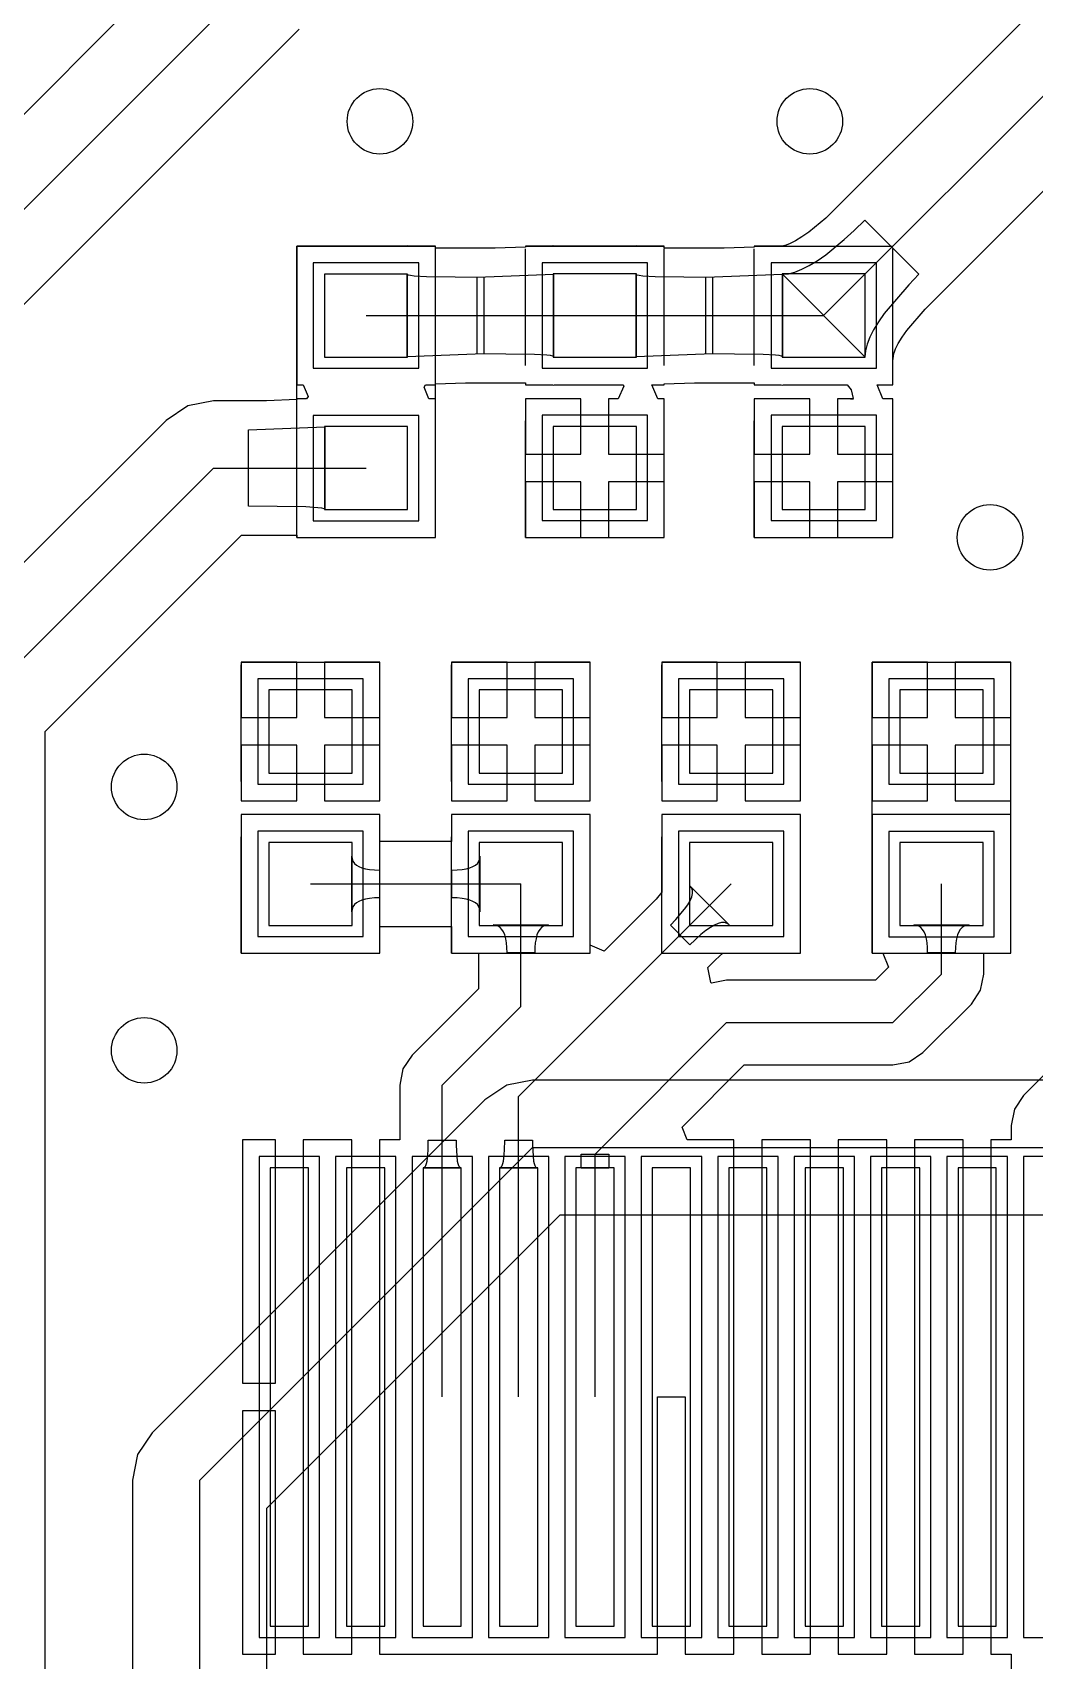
# Model space of a CAD drawing. Header units: millimetres. Extents: x 75.2 to 114.1, y 58.8 to 103.8.
# Drawn here: x 82.16 to 91.34, y 74.55 to 89.46 of the extents above; entities that cross this region are included whole.
import ezdxf

# ---------------------------------------------------------------- set-up
doc = ezdxf.new("R2010")
doc.units = ezdxf.units.MM
for name, color, linetype in [('BottomLayer', 5, 'Continuous'), ('MultiLayer', 9, 'Continuous'), ('TopLayer', 1, 'Continuous'), ('TopOverlay', 2, 'Continuous'), ('TopPaste', 8, 'Continuous'), ('TopSolder', 216, 'Continuous')]:
    doc.layers.add(name, color=color, linetype=linetype)

# ---------------------------------------------------------------- blocks, each defined once
blk = doc.blocks.new('SSH1106_B_2')
at = {"layer": 'TopLayer'}
for p, q in [((6.454, -2.096), (6.454, -6.296)), ((6.804, -2.096), (6.454, -2.096)), ((6.804, -6.296), (6.804, -2.096)), ((7.154, -2.096), (7.154, -6.296)), ((7.504, -2.096), (7.154, -2.096)), ((7.504, -6.296), (7.504, -2.096)), ((7.854, -2.096), (7.854, -6.296)), ((8.204, -2.096), (7.854, -2.096)), ((8.204, -6.296), (8.204, -2.096)), ((8.554, -2.096), (8.554, -6.296)), ((8.904, -2.096), (8.554, -2.096)), ((8.904, -6.296), (8.904, -2.096)), ((9.254, -2.096), (9.254, -6.296)), ((9.604, -2.096), (9.254, -2.096)), ((9.604, -6.296), (9.604, -2.096)), ((9.954, -2.096), (9.954, -6.296)), ((10.304, -2.096), (9.954, -2.096)), ((10.304, -6.296), (10.304, -2.096)), ((10.654, -2.096), (10.654, -6.296)), ((11.004, -2.096), (10.654, -2.096)), ((11.004, -6.296), (11.004, -2.096)), ((11.354, -2.096), (11.354, -6.296)), ((11.704, -2.096), (11.354, -2.096)), ((11.704, -6.296), (11.704, -2.096)), ((12.054, -2.096), (12.054, -6.296)), ((12.404, -2.096), (12.054, -2.096)), ((12.404, -6.296), (12.404, -2.096)), ((12.754, -2.096), (12.754, -6.296)), ((13.104, -2.096), (12.754, -2.096)), ((13.104, -6.296), (13.104, -2.096)), ((6.454, -6.296), (6.804, -6.296)), ((7.154, -6.296), (7.504, -6.296)), ((7.854, -6.296), (8.204, -6.296)), ((8.554, -6.296), (8.904, -6.296)), ((9.254, -6.296), (9.604, -6.296)), ((9.954, -6.296), (10.304, -6.296)), ((10.654, -6.296), (11.004, -6.296)), ((11.354, -6.296), (11.704, -6.296)), ((12.054, -6.296), (12.404, -6.296)), ((12.754, -6.296), (13.104, -6.296))]:
    blk.add_line(p, q, dxfattribs=at)
at = {"layer": 'TopPaste'}
for p, q in [((6.454, -2.096), (6.454, -6.296)), ((6.804, -2.096), (6.454, -2.096)), ((6.804, -6.296), (6.804, -2.096)), ((7.154, -2.096), (7.154, -6.296)), ((7.504, -2.096), (7.154, -2.096)), ((7.504, -6.296), (7.504, -2.096)), ((7.854, -2.096), (7.854, -6.296)), ((8.204, -2.096), (7.854, -2.096)), ((8.204, -6.296), (8.204, -2.096)), ((8.554, -2.096), (8.554, -6.296)), ((8.904, -2.096), (8.554, -2.096)), ((8.904, -6.296), (8.904, -2.096)), ((9.254, -2.096), (9.254, -6.296)), ((9.604, -2.096), (9.254, -2.096)), ((9.604, -6.296), (9.604, -2.096)), ((9.954, -2.096), (9.954, -6.296)), ((10.304, -2.096), (9.954, -2.096)), ((10.304, -6.296), (10.304, -2.096)), ((10.654, -2.096), (10.654, -6.296)), ((11.004, -2.096), (10.654, -2.096)), ((11.004, -6.296), (11.004, -2.096)), ((11.354, -2.096), (11.354, -6.296)), ((11.704, -2.096), (11.354, -2.096)), ((11.704, -6.296), (11.704, -2.096)), ((12.054, -2.096), (12.054, -6.296)), ((12.404, -2.096), (12.054, -2.096)), ((12.404, -6.296), (12.404, -2.096)), ((12.754, -2.096), (12.754, -6.296)), ((13.104, -2.096), (12.754, -2.096)), ((13.104, -6.296), (13.104, -2.096)), ((6.454, -6.296), (6.804, -6.296)), ((7.154, -6.296), (7.504, -6.296)), ((7.854, -6.296), (8.204, -6.296)), ((8.554, -6.296), (8.904, -6.296)), ((9.254, -6.296), (9.604, -6.296)), ((9.954, -6.296), (10.304, -6.296)), ((10.654, -6.296), (11.004, -6.296)), ((11.354, -6.296), (11.704, -6.296)), ((12.054, -6.296), (12.404, -6.296)), ((12.754, -6.296), (13.104, -6.296))]:
    blk.add_line(p, q, dxfattribs=at)
at = {"layer": 'TopSolder'}
for p, q in [((6.205, -1.994), (5.652, -1.994)), ((6.205, -6.398), (6.205, -1.994)), ((6.352, -1.994), (6.352, -6.398)), ((6.905, -1.994), (6.352, -1.994)), ((6.905, -6.398), (6.905, -1.994)), ((7.052, -1.994), (7.052, -6.398)), ((7.605, -1.994), (7.052, -1.994)), ((7.605, -6.398), (7.605, -1.994)), ((7.752, -1.994), (7.752, -6.398)), ((8.305, -1.994), (7.752, -1.994)), ((8.305, -6.398), (8.305, -1.994)), ((8.452, -1.994), (8.452, -6.398)), ((9.005, -1.994), (8.452, -1.994)), ((9.005, -6.398), (9.005, -1.994)), ((9.152, -1.994), (9.152, -6.398)), ((9.705, -1.994), (9.152, -1.994)), ((9.705, -6.398), (9.705, -1.994)), ((9.852, -1.994), (9.852, -6.398)), ((10.405, -1.994), (9.852, -1.994)), ((10.405, -6.398), (10.405, -1.994)), ((10.552, -1.994), (10.552, -6.398)), ((11.105, -1.994), (10.552, -1.994)), ((11.105, -6.398), (11.105, -1.994)), ((11.252, -1.994), (11.252, -6.398)), ((11.805, -1.994), (11.252, -1.994)), ((11.805, -6.398), (11.805, -1.994)), ((11.952, -1.994), (11.952, -6.398)), ((12.505, -1.994), (11.952, -1.994)), ((12.505, -6.398), (12.505, -1.994)), ((12.652, -1.994), (12.652, -6.398)), ((13.205, -1.994), (12.652, -1.994)), ((13.205, -6.398), (13.205, -1.994)), ((5.652, -6.398), (6.205, -6.398)), ((6.352, -6.398), (6.905, -6.398)), ((7.052, -6.398), (7.605, -6.398)), ((7.752, -6.398), (8.305, -6.398)), ((8.452, -6.398), (9.005, -6.398)), ((9.152, -6.398), (9.705, -6.398)), ((9.852, -6.398), (10.405, -6.398)), ((10.552, -6.398), (11.105, -6.398)), ((11.252, -6.398), (11.805, -6.398)), ((11.952, -6.398), (12.505, -6.398)), ((12.652, -6.398), (13.205, -6.398))]:
    blk.add_line(p, q, dxfattribs=at)
blk = doc.blocks.new('R0603_12')
at = {"layer": 'TopLayer'}
for p, q in [((-1.079, 0.381), (-1.079, -0.381)), ((-0.317, 0.381), (-1.079, 0.381)), ((-0.317, -0.381), (-0.317, 0.381)), ((0.317, 0.381), (0.317, -0.381)), ((1.079, 0.381), (0.317, 0.381)), ((1.079, -0.381), (1.079, 0.381)), ((-1.079, -0.381), (-0.317, -0.381)), ((0.317, -0.381), (1.079, -0.381))]:
    blk.add_line(p, q, dxfattribs=at)
at = {"layer": 'TopOverlay'}
for p, q in [((-1.333, -0.635), (-1.333, 0.635)), ((1.333, 0.635), (-1.333, 0.635)), ((1.333, -0.635), (1.333, 0.635)), ((1.333, -0.635), (-1.333, -0.635))]:
    blk.add_line(p, q, dxfattribs=at)
at = {"layer": 'TopPaste'}
for p, q in [((-1.079, 0.381), (-1.079, -0.381)), ((-0.317, 0.381), (-1.079, 0.381)), ((-0.317, -0.381), (-0.317, 0.381)), ((0.317, 0.381), (0.317, -0.381)), ((1.079, 0.381), (0.317, 0.381)), ((1.079, -0.381), (1.079, 0.381)), ((-1.079, -0.381), (-0.317, -0.381)), ((0.317, -0.381), (1.079, -0.381))]:
    blk.add_line(p, q, dxfattribs=at)
at = {"layer": 'TopSolder'}
for p, q in [((-1.181, 0.483), (-1.181, -0.483)), ((-0.216, 0.483), (-1.181, 0.483)), ((-0.216, -0.483), (-0.216, 0.483)), ((0.216, 0.483), (0.216, -0.483)), ((1.181, 0.483), (0.216, 0.483)), ((1.181, -0.483), (1.181, 0.483)), ((-1.181, -0.483), (-0.216, -0.483)), ((0.216, -0.483), (1.181, -0.483))]:
    blk.add_line(p, q, dxfattribs=at)
blk = doc.blocks.new('R0603_16')
at = {"layer": 'TopLayer'}
for p, q in [((-1.079, 0.381), (-1.079, -0.381)), ((-0.317, 0.381), (-1.079, 0.381)), ((-0.317, -0.381), (-0.317, 0.381)), ((0.317, 0.381), (0.317, -0.381)), ((1.079, 0.381), (0.317, 0.381)), ((1.079, -0.381), (1.079, 0.381)), ((-1.079, -0.381), (-0.317, -0.381)), ((0.317, -0.381), (1.079, -0.381))]:
    blk.add_line(p, q, dxfattribs=at)
at = {"layer": 'TopOverlay'}
for p, q in [((-1.333, -0.635), (-1.333, 0.635)), ((1.333, 0.635), (-1.333, 0.635)), ((1.333, -0.635), (1.333, 0.635)), ((1.333, -0.635), (-1.333, -0.635))]:
    blk.add_line(p, q, dxfattribs=at)
at = {"layer": 'TopPaste'}
for p, q in [((-1.079, 0.381), (-1.079, -0.381)), ((-0.317, 0.381), (-1.079, 0.381)), ((-0.317, -0.381), (-0.317, 0.381)), ((0.317, 0.381), (0.317, -0.381)), ((1.079, 0.381), (0.317, 0.381)), ((1.079, -0.381), (1.079, 0.381)), ((-1.079, -0.381), (-0.317, -0.381)), ((0.317, -0.381), (1.079, -0.381))]:
    blk.add_line(p, q, dxfattribs=at)
at = {"layer": 'TopSolder'}
for p, q in [((-1.181, 0.483), (-1.181, -0.483)), ((-0.216, 0.483), (-1.181, 0.483)), ((-0.216, -0.483), (-0.216, 0.483)), ((0.216, 0.483), (0.216, -0.483)), ((1.181, 0.483), (0.216, 0.483)), ((1.181, -0.483), (1.181, 0.483)), ((-1.181, -0.483), (-0.216, -0.483)), ((0.216, -0.483), (1.181, -0.483))]:
    blk.add_line(p, q, dxfattribs=at)
blk = doc.blocks.new('C0603_24')
at = {"layer": 'TopLayer'}
for p, q in [((-0.356, 0.559), (-0.356, -0.203)), ((0.406, 0.559), (-0.356, 0.559)), ((0.406, -0.203), (0.406, 0.559)), ((1.041, 0.559), (1.041, -0.203)), ((1.803, 0.559), (1.041, 0.559)), ((1.803, -0.203), (1.803, 0.559)), ((-0.356, -0.203), (0.406, -0.203)), ((1.041, -0.203), (1.803, -0.203))]:
    blk.add_line(p, q, dxfattribs=at)
at = {"layer": 'TopOverlay'}
for p, q in [((-0.61, 0.813), (-0.61, -0.457)), ((-0.61, 0.813), (0.457, 0.813)), ((0.965, 0.813), (2.032, 0.813)), ((2.057, 0.813), (2.057, -0.457)), ((-0.61, -0.457), (0.457, -0.457)), ((0.965, -0.457), (2.032, -0.457))]:
    blk.add_line(p, q, dxfattribs=at)
at = {"layer": 'TopPaste'}
for p, q in [((-0.356, 0.559), (-0.356, -0.203)), ((0.406, 0.559), (-0.356, 0.559)), ((0.406, -0.203), (0.406, 0.559)), ((1.041, 0.559), (1.041, -0.203)), ((1.803, 0.559), (1.041, 0.559)), ((1.803, -0.203), (1.803, 0.559)), ((-0.356, -0.203), (0.406, -0.203)), ((1.041, -0.203), (1.803, -0.203))]:
    blk.add_line(p, q, dxfattribs=at)
at = {"layer": 'TopSolder'}
for p, q in [((-0.457, 0.66), (-0.457, -0.305)), ((0.508, 0.66), (-0.457, 0.66)), ((0.508, -0.305), (0.508, 0.66)), ((0.94, 0.66), (0.94, -0.305)), ((1.905, 0.66), (0.94, 0.66)), ((1.905, -0.305), (1.905, 0.66)), ((-0.457, -0.305), (0.508, -0.305)), ((0.94, -0.305), (1.905, -0.305))]:
    blk.add_line(p, q, dxfattribs=at)
blk = doc.blocks.new('C0603_25')
at = {"layer": 'TopLayer'}
for p, q in [((-0.356, 0.559), (-0.356, -0.203)), ((0.406, 0.559), (-0.356, 0.559)), ((0.406, -0.203), (0.406, 0.559)), ((1.041, 0.559), (1.041, -0.203)), ((1.803, 0.559), (1.041, 0.559)), ((1.803, -0.203), (1.803, 0.559)), ((-0.356, -0.203), (0.406, -0.203)), ((1.041, -0.203), (1.803, -0.203))]:
    blk.add_line(p, q, dxfattribs=at)
at = {"layer": 'TopOverlay'}
for p, q in [((-0.61, 0.813), (-0.61, -0.457)), ((-0.61, 0.813), (0.457, 0.813)), ((0.965, 0.813), (2.032, 0.813)), ((2.057, 0.813), (2.057, -0.457)), ((-0.61, -0.457), (0.457, -0.457)), ((0.965, -0.457), (2.032, -0.457))]:
    blk.add_line(p, q, dxfattribs=at)
at = {"layer": 'TopPaste'}
for p, q in [((-0.356, 0.559), (-0.356, -0.203)), ((0.406, 0.559), (-0.356, 0.559)), ((0.406, -0.203), (0.406, 0.559)), ((1.041, 0.559), (1.041, -0.203)), ((1.803, 0.559), (1.041, 0.559)), ((1.803, -0.203), (1.803, 0.559)), ((-0.356, -0.203), (0.406, -0.203)), ((1.041, -0.203), (1.803, -0.203))]:
    blk.add_line(p, q, dxfattribs=at)
at = {"layer": 'TopSolder'}
for p, q in [((-0.457, 0.66), (-0.457, -0.305)), ((0.508, 0.66), (-0.457, 0.66)), ((0.508, -0.305), (0.508, 0.66)), ((0.94, 0.66), (0.94, -0.305)), ((1.905, 0.66), (0.94, 0.66)), ((1.905, -0.305), (1.905, 0.66)), ((-0.457, -0.305), (0.508, -0.305)), ((0.94, -0.305), (1.905, -0.305))]:
    blk.add_line(p, q, dxfattribs=at)
blk = doc.blocks.new('C0603_26')
at = {"layer": 'TopLayer'}
for p, q in [((-0.356, 0.559), (-0.356, -0.203)), ((0.406, 0.559), (-0.356, 0.559)), ((0.406, -0.203), (0.406, 0.559)), ((1.041, 0.559), (1.041, -0.203)), ((1.803, 0.559), (1.041, 0.559)), ((1.803, -0.203), (1.803, 0.559)), ((-0.356, -0.203), (0.406, -0.203)), ((1.041, -0.203), (1.803, -0.203))]:
    blk.add_line(p, q, dxfattribs=at)
at = {"layer": 'TopOverlay'}
for p, q in [((-0.61, 0.813), (-0.61, -0.457)), ((-0.61, 0.813), (0.457, 0.813)), ((0.965, 0.813), (2.032, 0.813)), ((2.057, 0.813), (2.057, -0.457)), ((-0.61, -0.457), (0.457, -0.457)), ((0.965, -0.457), (2.032, -0.457))]:
    blk.add_line(p, q, dxfattribs=at)
at = {"layer": 'TopPaste'}
for p, q in [((-0.356, 0.559), (-0.356, -0.203)), ((0.406, 0.559), (-0.356, 0.559)), ((0.406, -0.203), (0.406, 0.559)), ((1.041, 0.559), (1.041, -0.203)), ((1.803, 0.559), (1.041, 0.559)), ((1.803, -0.203), (1.803, 0.559)), ((-0.356, -0.203), (0.406, -0.203)), ((1.041, -0.203), (1.803, -0.203))]:
    blk.add_line(p, q, dxfattribs=at)
at = {"layer": 'TopSolder'}
for p, q in [((-0.457, 0.66), (-0.457, -0.305)), ((0.508, 0.66), (-0.457, 0.66)), ((0.508, -0.305), (0.508, 0.66)), ((0.94, 0.66), (0.94, -0.305)), ((1.905, 0.66), (0.94, 0.66)), ((1.905, -0.305), (1.905, 0.66)), ((-0.457, -0.305), (0.508, -0.305)), ((0.94, -0.305), (1.905, -0.305))]:
    blk.add_line(p, q, dxfattribs=at)
blk = doc.blocks.new('C0603_31')
at = {"layer": 'TopLayer'}
for p, q in [((-0.356, 0.559), (-0.356, -0.203)), ((0.406, 0.559), (-0.356, 0.559)), ((0.406, -0.203), (0.406, 0.559)), ((1.041, 0.559), (1.041, -0.203)), ((1.803, 0.559), (1.041, 0.559)), ((1.803, -0.203), (1.803, 0.559)), ((-0.356, -0.203), (0.406, -0.203)), ((1.041, -0.203), (1.803, -0.203))]:
    blk.add_line(p, q, dxfattribs=at)
at = {"layer": 'TopOverlay'}
for p, q in [((-0.61, 0.813), (-0.61, -0.457)), ((-0.61, 0.813), (0.457, 0.813)), ((0.965, 0.813), (2.032, 0.813)), ((2.057, 0.813), (2.057, -0.457)), ((-0.61, -0.457), (0.457, -0.457)), ((0.965, -0.457), (2.032, -0.457))]:
    blk.add_line(p, q, dxfattribs=at)
at = {"layer": 'TopPaste'}
for p, q in [((-0.356, 0.559), (-0.356, -0.203)), ((0.406, 0.559), (-0.356, 0.559)), ((0.406, -0.203), (0.406, 0.559)), ((1.041, 0.559), (1.041, -0.203)), ((1.803, 0.559), (1.041, 0.559)), ((1.803, -0.203), (1.803, 0.559)), ((-0.356, -0.203), (0.406, -0.203)), ((1.041, -0.203), (1.803, -0.203))]:
    blk.add_line(p, q, dxfattribs=at)
at = {"layer": 'TopSolder'}
for p, q in [((-0.457, 0.66), (-0.457, -0.305)), ((0.508, 0.66), (-0.457, 0.66)), ((0.508, -0.305), (0.508, 0.66)), ((0.94, 0.66), (0.94, -0.305)), ((1.905, 0.66), (0.94, 0.66)), ((1.905, -0.305), (1.905, 0.66)), ((-0.457, -0.305), (0.508, -0.305)), ((0.94, -0.305), (1.905, -0.305))]:
    blk.add_line(p, q, dxfattribs=at)
blk = doc.blocks.new('C0603_32')
at = {"layer": 'TopLayer'}
for p, q in [((-0.356, 0.559), (-0.356, -0.203)), ((0.406, 0.559), (-0.356, 0.559)), ((0.406, -0.203), (0.406, 0.559)), ((1.041, 0.559), (1.041, -0.203)), ((1.803, 0.559), (1.041, 0.559)), ((1.803, -0.203), (1.803, 0.559)), ((-0.356, -0.203), (0.406, -0.203)), ((1.041, -0.203), (1.803, -0.203))]:
    blk.add_line(p, q, dxfattribs=at)
at = {"layer": 'TopOverlay'}
for p, q in [((-0.61, 0.813), (-0.61, -0.457)), ((-0.61, 0.813), (0.457, 0.813)), ((0.965, 0.813), (2.032, 0.813)), ((2.057, 0.813), (2.057, -0.457)), ((-0.61, -0.457), (0.457, -0.457)), ((0.965, -0.457), (2.032, -0.457))]:
    blk.add_line(p, q, dxfattribs=at)
at = {"layer": 'TopPaste'}
for p, q in [((-0.356, 0.559), (-0.356, -0.203)), ((0.406, 0.559), (-0.356, 0.559)), ((0.406, -0.203), (0.406, 0.559)), ((1.041, 0.559), (1.041, -0.203)), ((1.803, 0.559), (1.041, 0.559)), ((1.803, -0.203), (1.803, 0.559)), ((-0.356, -0.203), (0.406, -0.203)), ((1.041, -0.203), (1.803, -0.203))]:
    blk.add_line(p, q, dxfattribs=at)
at = {"layer": 'TopSolder'}
for p, q in [((-0.457, 0.66), (-0.457, -0.305)), ((0.508, 0.66), (-0.457, 0.66)), ((0.508, -0.305), (0.508, 0.66)), ((0.94, 0.66), (0.94, -0.305)), ((1.905, 0.66), (0.94, 0.66)), ((1.905, -0.305), (1.905, 0.66)), ((-0.457, -0.305), (0.508, -0.305)), ((0.94, -0.305), (1.905, -0.305))]:
    blk.add_line(p, q, dxfattribs=at)

msp = doc.modelspace()

# ---------------------------------------------------------------- linework, layer by layer
at = {"layer": 'BottomLayer'}
for p, q in [((86.505, 79.817), (86.306, 79.683)), ((86.741, 79.864), (86.505, 79.817)), ((95.376, 79.864), (86.741, 79.864)), ((86.306, 79.683), (83.258, 76.635)), ((83.693, 76.2), (86.741, 79.248)), ((86.741, 79.248), (95.631, 79.248)), ((84.309, 75.945), (86.996, 78.632)), ((86.996, 78.632), (95.631, 78.632)), ((83.258, 76.635), (83.124, 76.436)), ((83.124, 76.436), (83.077, 76.2)), ((83.077, 76.2), (83.077, 68.58)), ((83.693, 68.58), (83.693, 76.2)), ((84.309, 68.835), (84.309, 75.945))]:
    msp.add_line(p, q, dxfattribs=at)
for centre in [(85.344, 88.646), (89.281, 88.646), (90.932, 84.836), (83.185, 82.55), (83.185, 80.137)]:
    msp.add_circle(centre, 0.3, dxfattribs=at)
at = {"layer": 'MultiLayer'}
for centre in [(85.344, 88.646), (89.281, 88.646), (90.932, 84.836), (83.185, 82.55), (83.185, 80.137)]:
    msp.add_circle(centre, 0.3, dxfattribs=at)
at = {"layer": 'TopLayer'}
for p, q in [((80.749, 86.508), (84.665, 90.424)), ((83.732, 90.362), (80.805, 87.434)), ((89.408, 86.868), (92.262, 89.722)), ((91.336, 89.667), (89.427, 87.758)), ((82.048, 86.936), (84.603, 89.491)), ((90.337, 86.926), (92.697, 89.287)), ((89.427, 87.758), (89.271, 87.631)), ((89.689, 87.647), (89.786, 87.741)), ((89.786, 87.741), (90.281, 87.246)), ((89.102, 87.527), (89.065, 87.513)), ((89.15, 87.552), (89.102, 87.527)), ((89.208, 87.587), (89.15, 87.552)), ((89.271, 87.631), (89.208, 87.587)), ((89.427, 87.424), (89.597, 87.563)), ((89.597, 87.563), (89.689, 87.647)), ((85.585, 87.503), (84.582, 87.503)), ((84.582, 87.503), (84.582, 86.233)), ((85.595, 87.505), (85.585, 87.503)), ((85.605, 87.503), (85.595, 87.505)), ((85.852, 87.503), (85.605, 87.503)), ((85.852, 87.484), (85.852, 87.503)), ((86.401, 87.484), (85.852, 87.484)), ((86.677, 87.495), (86.401, 87.484)), ((86.881, 87.503), (86.677, 87.503)), ((86.677, 87.503), (86.677, 87.495)), ((86.924, 87.505), (86.881, 87.503)), ((86.929, 87.504), (86.924, 87.505)), ((86.935, 87.505), (86.929, 87.504)), ((86.944, 87.503), (86.935, 87.505)), ((87.681, 87.503), (86.944, 87.503)), ((87.69, 87.505), (87.681, 87.503)), ((87.7, 87.503), (87.69, 87.505)), ((87.947, 87.503), (87.7, 87.503)), ((87.947, 87.484), (87.947, 87.503)), ((88.497, 87.484), (87.947, 87.484)), ((88.773, 87.495), (88.497, 87.484)), ((88.977, 87.503), (88.773, 87.503)), ((88.773, 87.503), (88.773, 87.495)), ((89.013, 87.504), (88.977, 87.503)), ((89.041, 87.507), (89.013, 87.504)), ((89.065, 87.513), (89.041, 87.507)), ((89.349, 87.37), (89.427, 87.424)), ((85.595, 86.49), (85.595, 87.246)), ((85.595, 87.246), (85.602, 87.241)), ((85.602, 87.241), (85.623, 87.236)), ((85.623, 87.236), (85.658, 87.232)), ((85.658, 87.232), (85.77, 87.225)), ((86.235, 87.218), (86.935, 87.246)), ((86.935, 87.246), (86.935, 86.49)), ((87.69, 86.49), (87.69, 87.246)), ((87.69, 87.246), (87.697, 87.241)), ((87.697, 87.241), (87.718, 87.236)), ((87.718, 87.236), (87.753, 87.232)), ((87.753, 87.232), (87.865, 87.225)), ((88.33, 87.218), (89.03, 87.246)), ((89.03, 87.246), (89.085, 87.251)), ((89.03, 87.246), (89.03, 86.49)), ((89.786, 86.49), (89.03, 87.246)), ((89.085, 87.251), (89.144, 87.266)), ((89.144, 87.266), (89.208, 87.291)), ((89.208, 87.291), (89.276, 87.325)), ((89.276, 87.325), (89.349, 87.37)), ((90.281, 87.246), (90.187, 87.149)), ((85.77, 87.225), (86.295, 87.218)), ((86.235, 86.518), (86.235, 87.218)), ((86.295, 87.218), (86.295, 86.518)), ((87.865, 87.225), (88.39, 87.218)), ((88.33, 86.518), (88.33, 87.218)), ((88.39, 87.218), (88.39, 86.518)), ((90.187, 87.149), (89.964, 86.887)), ((85.217, 86.868), (89.408, 86.868)), ((89.408, 86.868), (89.408, 86.868)), ((89.91, 86.809), (89.865, 86.736)), ((89.964, 86.887), (89.91, 86.809)), ((90.169, 86.729), (90.337, 86.926)), ((89.831, 86.668), (89.806, 86.604)), ((89.865, 86.736), (89.831, 86.668)), ((90.092, 86.61), (90.127, 86.668)), ((90.127, 86.668), (90.169, 86.729)), ((86.295, 86.518), (85.595, 86.49)), ((86.76, 86.511), (86.235, 86.518)), ((86.872, 86.504), (86.76, 86.511)), ((86.907, 86.5), (86.872, 86.504)), ((86.928, 86.495), (86.907, 86.5)), ((86.935, 86.49), (86.928, 86.495)), ((88.39, 86.518), (87.69, 86.49)), ((88.855, 86.511), (88.33, 86.518)), ((88.967, 86.504), (88.855, 86.511)), ((89.002, 86.5), (88.967, 86.504)), ((89.023, 86.495), (89.002, 86.5)), ((89.03, 86.49), (89.023, 86.495)), ((89.791, 86.545), (89.786, 86.49)), ((89.806, 86.604), (89.791, 86.545)), ((90.044, 86.467), (90.047, 86.501)), ((90.047, 86.501), (90.053, 86.525)), ((90.053, 86.525), (90.067, 86.562)), ((90.067, 86.562), (90.092, 86.61)), ((90.043, 86.464), (90.044, 86.467)), ((90.043, 86.233), (90.043, 86.464)), ((84.582, 86.233), (84.641, 86.233)), ((84.641, 86.233), (84.686, 86.127)), ((85.748, 86.212), (85.762, 86.233)), ((85.793, 86.106), (85.748, 86.212)), ((85.762, 86.233), (85.852, 86.233)), ((85.852, 86.241), (86.128, 86.252)), ((85.852, 86.233), (85.852, 86.241)), ((86.128, 86.252), (86.677, 86.252)), ((86.677, 86.252), (86.677, 86.233)), ((86.677, 86.233), (86.925, 86.233)), ((86.925, 86.233), (86.935, 86.231)), ((86.935, 86.231), (86.944, 86.233)), ((86.944, 86.233), (87.568, 86.233)), ((87.578, 86.222), (87.525, 86.106)), ((87.568, 86.233), (87.578, 86.222)), ((87.888, 86.106), (87.835, 86.233)), ((87.835, 86.233), (87.947, 86.233)), ((87.947, 86.241), (88.224, 86.252)), ((87.947, 86.233), (87.947, 86.241)), ((88.224, 86.252), (88.773, 86.252)), ((88.773, 86.252), (88.773, 86.233)), ((88.773, 86.233), (89.02, 86.233)), ((89.02, 86.233), (89.03, 86.231)), ((89.03, 86.231), (89.04, 86.233)), ((89.04, 86.233), (89.624, 86.233)), ((89.624, 86.233), (89.659, 86.186)), ((89.659, 86.186), (89.68, 86.108)), ((89.95, 86.106), (89.898, 86.233)), ((89.898, 86.233), (89.898, 86.233)), ((89.898, 86.233), (90.043, 86.233)), ((83.584, 86.04), (83.385, 85.906)), ((83.82, 86.087), (83.584, 86.04)), ((84.306, 86.087), (83.82, 86.087)), ((83.82, 86.087), (83.82, 86.087)), ((84.582, 86.098), (84.306, 86.087)), ((84.672, 86.106), (84.582, 86.106)), ((84.582, 86.106), (84.582, 86.098)), ((84.686, 86.127), (84.672, 86.106)), ((85.852, 86.106), (85.793, 86.106)), ((85.852, 84.836), (85.852, 86.106)), ((87.185, 86.106), (86.677, 86.106)), ((86.677, 86.106), (86.677, 85.598)), ((87.185, 85.598), (87.185, 86.106)), ((87.525, 86.106), (87.439, 86.106)), ((87.439, 86.106), (87.439, 85.598)), ((87.947, 86.106), (87.888, 86.106)), ((87.947, 85.598), (87.947, 86.106)), ((89.281, 86.106), (88.773, 86.106)), ((88.773, 86.106), (88.773, 85.598)), ((89.281, 85.598), (89.281, 86.106)), ((89.681, 86.106), (89.535, 86.106)), ((89.535, 86.106), (89.535, 85.598)), ((89.68, 86.108), (89.654, 86.106)), ((89.654, 86.106), (89.681, 86.106)), ((89.681, 86.106), (89.681, 86.106)), ((90.043, 86.106), (89.95, 86.106)), ((90.043, 85.598), (90.043, 86.106)), ((83.385, 85.906), (81.933, 84.455)), ((84.139, 85.821), (84.839, 85.849)), ((84.139, 85.121), (84.139, 85.821)), ((84.839, 85.849), (84.839, 85.093)), ((86.677, 85.598), (87.185, 85.598)), ((87.439, 85.598), (87.947, 85.598)), ((88.773, 85.598), (89.281, 85.598)), ((89.535, 85.598), (90.043, 85.598)), ((81.661, 83.312), (83.82, 85.471)), ((83.82, 85.471), (85.217, 85.471)), ((87.185, 85.344), (86.677, 85.344)), ((86.677, 85.344), (86.677, 84.836)), ((87.185, 84.836), (87.185, 85.344)), ((87.947, 85.344), (87.439, 85.344)), ((87.439, 85.344), (87.439, 84.836)), ((87.947, 84.836), (87.947, 85.344)), ((89.281, 85.344), (88.773, 85.344)), ((88.773, 85.344), (88.773, 84.836)), ((89.281, 84.836), (89.281, 85.344)), ((90.043, 85.344), (89.535, 85.344)), ((89.535, 85.344), (89.535, 84.836)), ((90.043, 84.836), (90.043, 85.344)), ((84.664, 85.114), (84.139, 85.121)), ((84.776, 85.107), (84.664, 85.114)), ((84.811, 85.103), (84.776, 85.107)), ((84.832, 85.098), (84.811, 85.103)), ((84.839, 85.093), (84.832, 85.098)), ((82.277, 83.057), (84.075, 84.855)), ((84.075, 84.855), (84.582, 84.855)), ((84.582, 84.855), (84.582, 84.836)), ((84.582, 84.836), (84.829, 84.836)), ((84.829, 84.836), (84.839, 84.834)), ((84.839, 84.834), (84.849, 84.836)), ((84.849, 84.836), (85.852, 84.836)), ((86.677, 84.836), (87.185, 84.836)), ((87.439, 84.836), (87.947, 84.836)), ((88.773, 84.836), (89.281, 84.836)), ((89.535, 84.836), (90.043, 84.836)), ((84.582, 83.693), (84.074, 83.693)), ((84.074, 83.693), (84.074, 83.185)), ((84.582, 83.185), (84.582, 83.693)), ((85.344, 83.693), (84.836, 83.693)), ((84.836, 83.693), (84.836, 83.185)), ((85.344, 83.185), (85.344, 83.693)), ((86.508, 83.693), (86, 83.693)), ((86, 83.693), (86, 83.185)), ((86.508, 83.185), (86.508, 83.693)), ((87.27, 83.693), (86.762, 83.693)), ((86.762, 83.693), (86.762, 83.185)), ((87.27, 83.185), (87.27, 83.693)), ((88.434, 83.693), (87.926, 83.693)), ((87.926, 83.693), (87.926, 83.185)), ((88.434, 83.185), (88.434, 83.693)), ((89.196, 83.693), (88.688, 83.693)), ((88.688, 83.693), (88.688, 83.185)), ((89.196, 83.185), (89.196, 83.693)), ((90.36, 83.693), (89.852, 83.693)), ((89.852, 83.693), (89.852, 83.185)), ((90.36, 83.185), (90.36, 83.693)), ((91.122, 83.693), (90.614, 83.693)), ((90.614, 83.693), (90.614, 83.185)), ((91.122, 83.185), (91.122, 83.693)), ((82.277, 72.263), (82.277, 83.057)), ((84.074, 83.185), (84.582, 83.185)), ((84.836, 83.185), (85.344, 83.185)), ((86, 83.185), (86.508, 83.185)), ((86.762, 83.185), (87.27, 83.185)), ((87.926, 83.185), (88.434, 83.185)), ((88.688, 83.185), (89.196, 83.185)), ((89.852, 83.185), (90.36, 83.185)), ((90.614, 83.185), (91.122, 83.185)), ((84.582, 82.931), (84.074, 82.931)), ((84.074, 82.931), (84.074, 82.423)), ((84.582, 82.423), (84.582, 82.931)), ((85.344, 82.931), (84.836, 82.931)), ((84.836, 82.931), (84.836, 82.423)), ((85.344, 82.423), (85.344, 82.931)), ((86.508, 82.931), (86, 82.931)), ((86, 82.931), (86, 82.423)), ((86.508, 82.423), (86.508, 82.931)), ((87.27, 82.931), (86.762, 82.931)), ((86.762, 82.931), (86.762, 82.423)), ((87.27, 82.423), (87.27, 82.931)), ((88.434, 82.931), (87.926, 82.931)), ((87.926, 82.931), (87.926, 82.423)), ((88.434, 82.423), (88.434, 82.931)), ((89.196, 82.931), (88.688, 82.931)), ((88.688, 82.931), (88.688, 82.423)), ((89.196, 82.423), (89.196, 82.931)), ((90.36, 82.931), (89.852, 82.931)), ((89.852, 82.931), (89.852, 82.423)), ((90.36, 82.423), (90.36, 82.931)), ((91.122, 82.931), (90.614, 82.931)), ((90.614, 82.931), (90.614, 82.423)), ((91.122, 82.423), (91.122, 82.931)), ((84.074, 82.423), (84.582, 82.423)), ((84.836, 82.423), (85.344, 82.423)), ((86, 82.423), (86.508, 82.423)), ((86.762, 82.423), (87.27, 82.423)), ((87.926, 82.423), (88.434, 82.423)), ((88.688, 82.423), (89.196, 82.423)), ((89.852, 82.423), (90.36, 82.423)), ((90.614, 82.423), (91.122, 82.423)), ((85.344, 82.296), (84.074, 82.296)), ((84.074, 82.296), (84.074, 81.026)), ((85.344, 82.049), (85.344, 82.296)), ((87.27, 82.296), (86, 82.296)), ((86, 82.296), (86, 82.049)), ((87.27, 81.099), (87.27, 82.296)), ((89.196, 82.296), (87.926, 82.296)), ((87.926, 82.296), (87.926, 81.585)), ((89.196, 81.026), (89.196, 82.296)), ((91.122, 82.296), (89.852, 82.296)), ((89.852, 82.296), (89.852, 81.026)), ((91.122, 81.026), (91.122, 82.296)), ((86, 82.049), (85.344, 82.049)), ((85.087, 81.407), (85.087, 81.915)), ((85.087, 81.915), (85.089, 81.891)), ((85.089, 81.891), (85.097, 81.869)), ((85.097, 81.869), (85.11, 81.85)), ((86.237, 81.85), (86.25, 81.869)), ((86.25, 81.869), (86.258, 81.891)), ((86.258, 81.891), (86.26, 81.915)), ((86.26, 81.915), (86.26, 81.407)), ((85.11, 81.85), (85.128, 81.834)), ((85.128, 81.834), (85.15, 81.82)), ((85.15, 81.82), (85.178, 81.808)), ((85.178, 81.808), (85.211, 81.799)), ((85.211, 81.799), (85.25, 81.793)), ((85.25, 81.793), (85.293, 81.789)), ((85.293, 81.789), (85.341, 81.788)), ((85.341, 81.788), (85.341, 81.534)), ((86.003, 81.788), (86.052, 81.789)), ((86.003, 81.534), (86.003, 81.788)), ((86.052, 81.789), (86.096, 81.793)), ((86.096, 81.793), (86.134, 81.799)), ((86.134, 81.799), (86.168, 81.808)), ((86.168, 81.808), (86.196, 81.82)), ((86.196, 81.82), (86.219, 81.834)), ((86.219, 81.834), (86.237, 81.85)), ((84.709, 81.661), (86.635, 81.661)), ((86.614, 79.714), (88.561, 81.661)), ((86.635, 80.539), (86.635, 81.661)), ((87.926, 81.585), (87.874, 81.523)), ((88.2, 81.623), (88.186, 81.642)), ((88.186, 81.642), (88.543, 81.286)), ((88.207, 81.6), (88.2, 81.623)), ((88.2, 81.542), (88.207, 81.573)), ((88.207, 81.573), (88.207, 81.6)), ((90.487, 80.835), (90.487, 81.661)), ((85.089, 81.431), (85.087, 81.407)), ((85.097, 81.453), (85.089, 81.431)), ((85.11, 81.472), (85.097, 81.453)), ((85.128, 81.488), (85.11, 81.472)), ((85.15, 81.502), (85.128, 81.488)), ((85.178, 81.514), (85.15, 81.502)), ((85.211, 81.523), (85.178, 81.514)), ((85.25, 81.529), (85.211, 81.523)), ((85.293, 81.533), (85.25, 81.529)), ((85.341, 81.534), (85.293, 81.533)), ((86.052, 81.533), (86.003, 81.534)), ((86.096, 81.529), (86.052, 81.533)), ((86.134, 81.523), (86.096, 81.529)), ((86.168, 81.514), (86.134, 81.523)), ((86.196, 81.502), (86.168, 81.514)), ((86.219, 81.488), (86.196, 81.502)), ((86.237, 81.472), (86.219, 81.488)), ((86.25, 81.453), (86.237, 81.472)), ((86.258, 81.431), (86.25, 81.453)), ((86.26, 81.407), (86.258, 81.431)), ((87.874, 81.523), (87.397, 81.046)), ((88.054, 81.335), (88.134, 81.429)), ((88.134, 81.429), (88.163, 81.471)), ((88.163, 81.471), (88.185, 81.508)), ((88.185, 81.508), (88.2, 81.542)), ((85.344, 81.026), (85.344, 81.273)), ((85.344, 81.273), (86, 81.273)), ((86, 81.273), (86, 81.026)), ((86.405, 81.284), (86.381, 81.286)), ((86.381, 81.286), (86.889, 81.286)), ((86.427, 81.276), (86.405, 81.284)), ((86.446, 81.263), (86.427, 81.276)), ((86.462, 81.245), (86.446, 81.263)), ((86.824, 81.263), (86.808, 81.245)), ((86.843, 81.276), (86.824, 81.263)), ((86.865, 81.284), (86.843, 81.276)), ((86.889, 81.286), (86.865, 81.284)), ((88.004, 81.283), (88.054, 81.335)), ((88.183, 81.103), (88.004, 81.283)), ((88.371, 81.263), (88.33, 81.234)), ((88.409, 81.285), (88.371, 81.263)), ((88.443, 81.299), (88.409, 81.285)), ((88.473, 81.307), (88.443, 81.299)), ((88.5, 81.307), (88.473, 81.307)), ((88.523, 81.3), (88.5, 81.307)), ((88.543, 81.286), (88.523, 81.3)), ((90.258, 81.284), (90.233, 81.286)), ((90.233, 81.286), (90.741, 81.286)), ((90.279, 81.276), (90.258, 81.284)), ((90.298, 81.263), (90.279, 81.276)), ((90.315, 81.245), (90.298, 81.263)), ((90.677, 81.263), (90.66, 81.245)), ((90.696, 81.276), (90.677, 81.263)), ((90.717, 81.284), (90.696, 81.276)), ((90.741, 81.286), (90.717, 81.284)), ((86.476, 81.222), (86.462, 81.245)), ((86.488, 81.194), (86.476, 81.222)), ((86.497, 81.16), (86.488, 81.194)), ((86.503, 81.122), (86.497, 81.16)), ((86.507, 81.078), (86.503, 81.122)), ((86.767, 81.122), (86.763, 81.078)), ((86.774, 81.16), (86.767, 81.122)), ((86.782, 81.194), (86.774, 81.16)), ((86.794, 81.222), (86.782, 81.194)), ((86.808, 81.245), (86.794, 81.222)), ((88.284, 81.197), (88.183, 81.103)), ((88.33, 81.234), (88.284, 81.197)), ((90.329, 81.222), (90.315, 81.245)), ((90.34, 81.194), (90.329, 81.222)), ((90.349, 81.16), (90.34, 81.194)), ((90.355, 81.122), (90.349, 81.16)), ((90.359, 81.078), (90.355, 81.122)), ((90.62, 81.122), (90.616, 81.078)), ((90.626, 81.16), (90.62, 81.122)), ((90.635, 81.194), (90.626, 81.16)), ((90.646, 81.222), (90.635, 81.194)), ((90.66, 81.245), (90.646, 81.222)), ((84.074, 81.026), (85.344, 81.026)), ((86, 81.026), (86.247, 81.026)), ((86.247, 81.026), (86.247, 80.7)), ((86.508, 81.029), (86.507, 81.078)), ((86.762, 81.029), (86.508, 81.029)), ((86.763, 81.078), (86.762, 81.029)), ((87.397, 81.046), (87.27, 81.099)), ((88.414, 80.964), (88.454, 81.001)), ((88.454, 81.001), (88.485, 81.026)), ((88.485, 81.026), (89.196, 81.026)), ((89.852, 81.026), (89.949, 81.026)), ((89.949, 81.026), (90.002, 80.899)), ((90.36, 81.029), (90.359, 81.078)), ((90.614, 81.029), (90.36, 81.029)), ((90.616, 81.078), (90.614, 81.029)), ((90.876, 80.835), (90.876, 81.026)), ((90.876, 81.026), (91.122, 81.026)), ((88.346, 80.896), (88.414, 80.964)), ((88.374, 80.758), (88.346, 80.896)), ((90.002, 80.899), (89.882, 80.779)), ((90.043, 80.391), (90.487, 80.835)), ((90.846, 80.687), (90.876, 80.835)), ((86.247, 80.7), (85.639, 80.093)), ((88.381, 80.752), (88.374, 80.758)), ((88.519, 80.779), (88.381, 80.752)), ((89.882, 80.779), (88.519, 80.779)), ((90.762, 80.561), (90.846, 80.687)), ((85.914, 79.818), (86.635, 80.539)), ((90.318, 80.116), (90.762, 80.561)), ((87.314, 79.186), (88.519, 80.391)), ((88.519, 80.391), (90.043, 80.391)), ((85.639, 80.093), (85.555, 79.967)), ((90.192, 80.032), (90.318, 80.116)), ((85.555, 79.967), (85.526, 79.818)), ((88.111, 79.433), (88.68, 80.003)), ((88.68, 80.003), (90.043, 80.003)), ((90.043, 80.003), (90.192, 80.032)), ((85.526, 79.818), (85.526, 79.316)), ((85.914, 76.962), (85.914, 79.818)), ((91.419, 79.904), (91.239, 79.724)), ((86.614, 76.962), (86.614, 79.714)), ((91.239, 79.724), (91.155, 79.598)), ((91.155, 79.598), (91.126, 79.449)), ((88.159, 79.316), (88.111, 79.433)), ((91.126, 79.449), (91.126, 79.316)), ((84.387, 79.316), (84.085, 79.316)), ((84.085, 79.316), (84.085, 77.089)), ((84.387, 77.089), (84.387, 79.316)), ((85.087, 79.316), (84.641, 79.316)), ((84.641, 79.316), (84.641, 76.962)), ((85.087, 76.962), (85.087, 79.316)), ((85.526, 79.316), (85.341, 79.316)), ((85.341, 79.316), (85.341, 76.962)), ((85.78, 79.15), (85.785, 79.222)), ((85.785, 79.222), (85.787, 79.313)), ((85.787, 79.313), (86.041, 79.313)), ((86.041, 79.313), (86.042, 79.265)), ((86.042, 79.265), (86.052, 79.122)), ((86.48, 79.15), (86.485, 79.222)), ((86.485, 79.222), (86.487, 79.313)), ((86.487, 79.313), (86.741, 79.313)), ((86.741, 79.313), (86.742, 79.265)), ((86.742, 79.265), (86.752, 79.122)), ((87.187, 79.186), (87.441, 79.186)), ((87.187, 79.059), (87.187, 79.186)), ((87.314, 76.962), (87.314, 79.186)), ((87.441, 79.186), (87.441, 79.059)), ((88.587, 79.316), (88.159, 79.316)), ((88.587, 76.962), (88.587, 79.316)), ((89.287, 79.316), (88.841, 79.316)), ((88.841, 79.316), (88.841, 76.962)), ((89.287, 76.962), (89.287, 79.316)), ((89.987, 79.316), (89.541, 79.316)), ((89.541, 79.316), (89.541, 76.962)), ((89.987, 76.962), (89.987, 79.316)), ((90.687, 79.316), (90.241, 79.316)), ((90.241, 79.316), (90.241, 76.962)), ((90.687, 76.962), (90.687, 79.316)), ((91.126, 79.316), (90.941, 79.316)), ((90.941, 79.316), (90.941, 76.962)), ((85.742, 79.059), (85.751, 79.061)), ((86.086, 79.059), (85.742, 79.059)), ((85.751, 79.061), (85.758, 79.069)), ((85.758, 79.069), (85.765, 79.082)), ((85.765, 79.082), (85.771, 79.1)), ((85.771, 79.1), (85.776, 79.122)), ((85.776, 79.122), (85.78, 79.15)), ((86.052, 79.122), (86.057, 79.1)), ((86.057, 79.1), (86.063, 79.082)), ((86.063, 79.082), (86.07, 79.069)), ((86.07, 79.069), (86.077, 79.061)), ((86.077, 79.061), (86.086, 79.059)), ((86.442, 79.059), (86.451, 79.061)), ((86.786, 79.059), (86.442, 79.059)), ((86.451, 79.061), (86.458, 79.069)), ((86.458, 79.069), (86.465, 79.082)), ((86.465, 79.082), (86.471, 79.1)), ((86.471, 79.1), (86.476, 79.122)), ((86.476, 79.122), (86.48, 79.15)), ((86.752, 79.122), (86.757, 79.1)), ((86.757, 79.1), (86.763, 79.082)), ((86.763, 79.082), (86.77, 79.069)), ((86.77, 79.069), (86.777, 79.061)), ((86.777, 79.061), (86.786, 79.059)), ((87.441, 79.059), (87.187, 79.059)), ((84.085, 77.089), (84.387, 77.089)), ((84.641, 76.962), (84.641, 74.608)), ((85.087, 74.608), (85.087, 76.962)), ((85.341, 76.962), (85.341, 74.608)), ((87.887, 74.608), (87.887, 76.962)), ((87.887, 76.962), (88.141, 76.962)), ((88.141, 76.962), (88.141, 74.608)), ((88.587, 74.608), (88.587, 76.962)), ((88.841, 76.962), (88.841, 74.608)), ((89.287, 74.608), (89.287, 76.962)), ((89.541, 76.962), (89.541, 74.608)), ((89.987, 74.608), (89.987, 76.962)), ((90.241, 76.962), (90.241, 74.608)), ((90.687, 74.608), (90.687, 76.962)), ((90.941, 76.962), (90.941, 74.608)), ((84.387, 76.835), (84.085, 76.835)), ((84.085, 76.835), (84.085, 74.608)), ((84.387, 74.608), (84.387, 76.835)), ((84.085, 74.608), (84.387, 74.608)), ((84.641, 74.608), (85.087, 74.608)), ((85.341, 74.608), (87.887, 74.608)), ((88.141, 74.608), (88.587, 74.608)), ((88.841, 74.608), (89.287, 74.608)), ((89.541, 74.608), (89.987, 74.608)), ((90.241, 74.608), (90.687, 74.608)), ((90.941, 74.608), (91.126, 74.608)), ((91.126, 74.608), (91.126, 73.95))]:
    msp.add_line(p, q, dxfattribs=at)
for centre in [(85.344, 88.646), (89.281, 88.646), (90.932, 84.836), (83.185, 82.55), (83.185, 80.137)]:
    msp.add_circle(centre, 0.3, dxfattribs=at)

# ---------------------------------------------------------------- block references
for name, p, rotation in [('R0603_16', (85.217, 86.169), 270), ('C0603_32', (87.49, 85.446), 90), ('C0603_31', (89.586, 85.446), 90), ('C0603_24', (84.887, 81.636), 90), ('C0603_25', (86.813, 81.636), 90), ('C0603_26', (88.739, 81.636), 90), ('R0603_12', (90.487, 82.359), 270), ('SSH1106_B_2', (97.443, 72.766), 180)]:
    msp.add_blockref(name, p, dxfattribs=dict(rotation=rotation))

doc.saveas('drawing.dxf')
